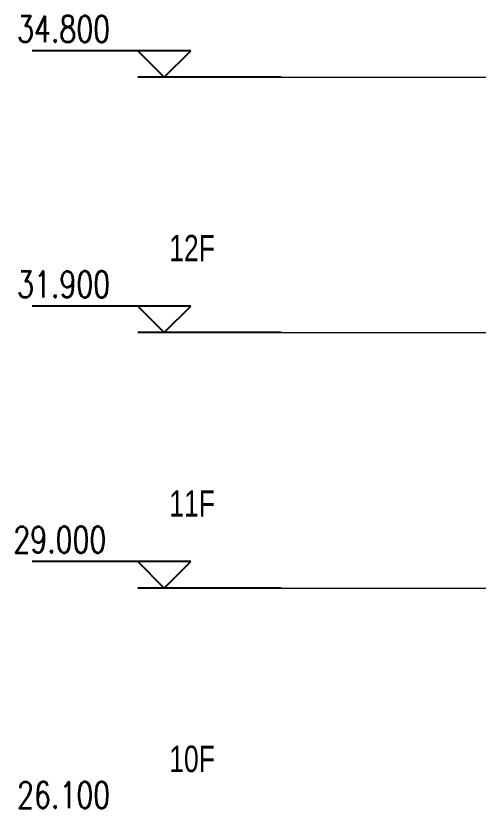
# Model space of a CAD drawing. Extents: x 1332633 to 1595679, y 264824 to 640777.
# Drawn here: x 1339717 to 1344964, y 300630 to 309627 of the extents above; entities that cross this region are included whole.
import ezdxf

# ---------------------------------------------------------------- set-up
doc = ezdxf.new("R2010")
doc.units = 0
doc.header["$LTSCALE"] = 1000
doc.header["$MEASUREMENT"] = 0
doc.linetypes.add('DOTE', pattern=[2.42, 2, -0.2, 0.02, -0.2])
doc.layers.add('A-Hz1汉字注明（平、立面、房间名称等）', color=7, linetype='CONTINUOUS')
doc.layers.add('DIM_ELEV', color=3, linetype='CONTINUOUS')
doc.layers.add('DOTE', color=1, linetype='DOTE', lineweight=13)
doc.layers.add('PUB_TEXT', color=7, linetype='CONTINUOUS', lineweight=13)
doc.styles.add('_TCH_DIM', font='SIMPLEX', dxfattribs={"width": 0.8, "bigfont": 'HZTXT'})
doc.styles.add('sunyat', font='3yromanc.shx', dxfattribs={"width": 0.75, "bigfont": '3yhztxt.shx'})

msp = doc.modelspace()

# ---------------------------------------------------------------- linework, layer by layer
at = {"layer": 'DIM_ELEV'}
for p, q in [((1341702, 309229.6), (1339902, 309229.6)), ((1341402, 308929.6), (1341102, 309229.6)), ((1341402, 308929.6), (1341702, 309229.6)), ((1342726.7, 308929.6), (1341102, 308929.6)), ((1341702, 306329.6), (1339902, 306329.6)), ((1341402, 306029.6), (1341102, 306329.6)), ((1341402, 306029.6), (1341702, 306329.6)), ((1342726.7, 306029.6), (1341102, 306029.6)), ((1341702, 303429.6), (1339902, 303429.6)), ((1341402, 303129.6), (1341102, 303429.6)), ((1341402, 303129.6), (1341702, 303429.6)), ((1342726.7, 303129.6), (1341102, 303129.6))]:
    msp.add_line(p, q, dxfattribs=at)
at = {"layer": 'DOTE', "linetype": 'ByBlock', "ltscale": 30}
for p, q in [((1342516.5, 308929.6), (1393667.2, 308929.6)), ((1342516.5, 306029.6), (1393667.2, 306029.6)), ((1342516.5, 303129.6), (1393667.2, 303129.6))]:
    msp.add_line(p, q, dxfattribs=at)

# ---------------------------------------------------------------- texts
at = {"layer": 'A-Hz1汉字注明（平、立面、房间名称等）', "style": 'sunyat', "width": 0.75}
for s, p in [('12F', (1341457.9, 306839.3)), ('11F', (1341457.9, 303939.3)), ('10F', (1341457.9, 301039.3))]:
    msp.add_text(s, height=300, dxfattribs=at).set_placement(p)
at = {"layer": 'PUB_TEXT', "style": '_TCH_DIM', "width": 0.752941}
for s, p in [('34.800', (1339731.3, 309329.6)), ('31.900', (1339731.3, 306429.6)), ('29.000', (1339688.6, 303529.6)), ('26.100', (1339731.3, 300629.6))]:
    msp.add_text(s, height=297.5, dxfattribs=at).set_placement(p)

doc.saveas('drawing.dxf')
